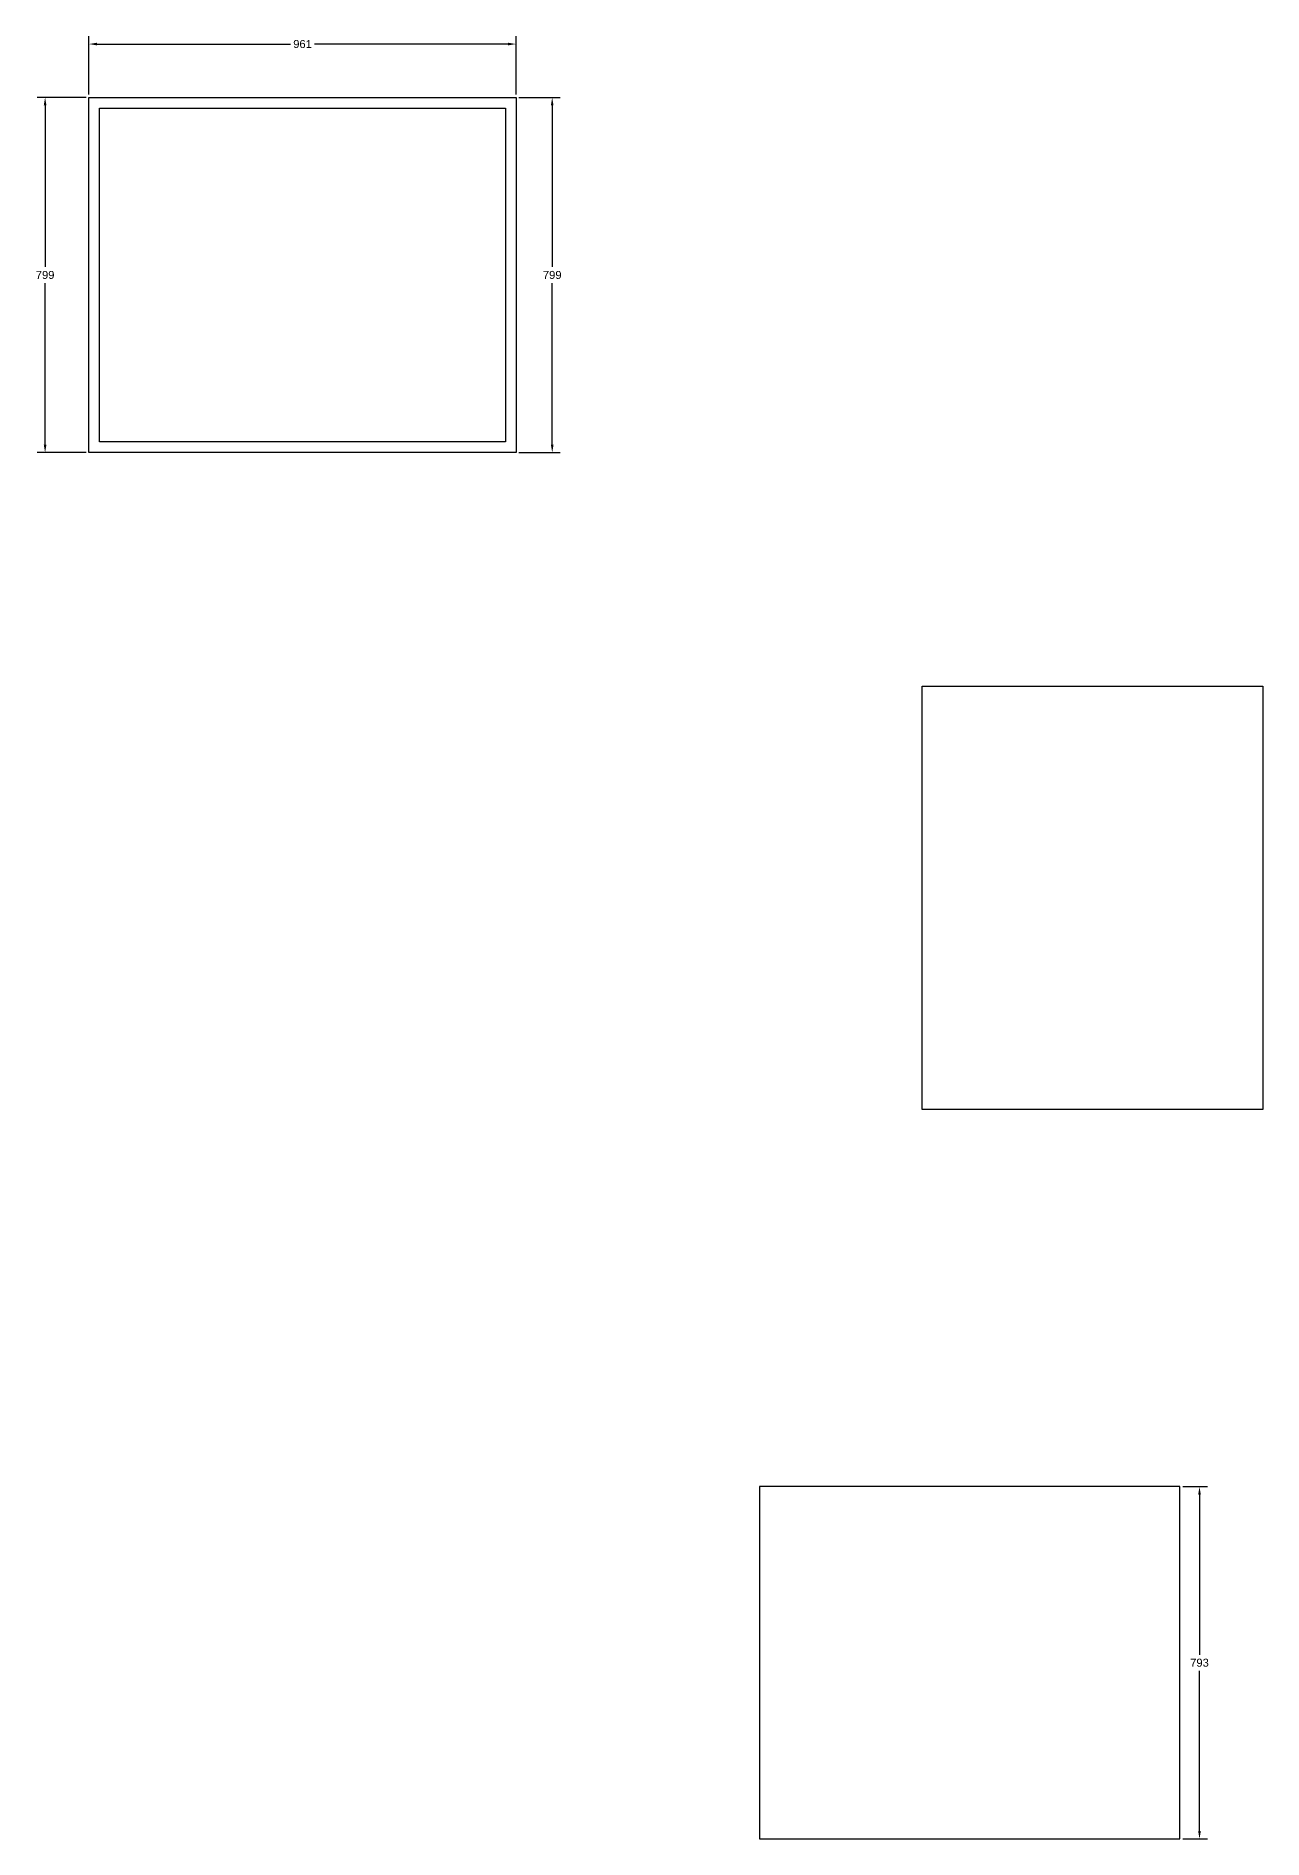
# Model space of a CAD drawing. Header units: inches. Extents: x -2903 to 3367, y -161 to 1064.
# Drawn here: x -641.19 to -613.58, y 751.58 to 792.13 of the extents above; entities that cross this region are included whole.
import ezdxf

# ---------------------------------------------------------------- set-up
doc = ezdxf.new("R2010")
doc.units = ezdxf.units.IN
doc.header["$MEASUREMENT"] = 0
doc.styles.get("Standard").update_dxf_attribs({"font": 'arial.ttf'})
doc.dimstyles.get("Standard").update_dxf_attribs({"dimtxt": 0.18, "dimasz": 0.18, "dimexe": 0.18, "dimexo": 0.0625, "dimgap": 0.09, "dimtad": 0, "dimtih": 1, "dimtoh": 1, "dimdec": 0, "dimlfac": 100, "dimzin": 0, "dimdsep": 46, "dimtxsty": 'Standard', "dimcen": 0.09, "dimadec": 0, "dimazin": 0, "dimtfac": 1, "dimtdec": 0, "dimtofl": 0, "dimtmove": 0, "dimatfit": 3, "dimfxl": 1, "dimtolj": 1, "dimtzin": 0, "dimarcsym": 0})

# ---------------------------------------------------------------- blocks, each defined once
blk = doc.blocks.new('*D258')
at = {"color": 0, "lineweight": -2, "transparency": 16777216}
for p, q in [((-639.998, 790.812), (-639.998, 792.13)), ((-630.387, 790.812), (-630.387, 792.13)), ((-639.818, 791.95), (-635.464, 791.95)), ((-630.567, 791.95), (-634.921, 791.95))]:
    blk.add_line(p, q, dxfattribs=at)
at = {"color": 0, "transparency": 16777216}
for points in [[(-639.818, 791.98), (-639.818, 791.92), (-639.998, 791.95)], [(-630.567, 791.98), (-630.567, 791.92), (-630.387, 791.95)]]:
    blk.add_solid(points, dxfattribs=at)
at = {"layer": 'Defpoints', "color": 0, "transparency": 16777216}
for p in [(-639.998, 791.95), (-639.998, 790.749), (-630.387, 790.749)]:
    blk.add_point(p, dxfattribs=at)
at = {"color": 0, "transparency": 16777216, "insert": (-635.192, 791.95), "char_height": 0.18, "attachment_point": 5}
blk.add_mtext('\\A1;961', dxfattribs=at)
blk = doc.blocks.new('*D259')
at = {"color": 0, "lineweight": -2, "transparency": 16777216}
for p, q in [((-640.06, 790.749), (-641.165, 790.749)), ((-640.985, 790.569), (-640.985, 786.937)), ((-640.985, 782.94), (-640.985, 786.573)), ((-640.06, 782.76), (-641.165, 782.76))]:
    blk.add_line(p, q, dxfattribs=at)
at = {"color": 0, "transparency": 16777216}
for points in [[(-641.015, 790.569), (-640.955, 790.569), (-640.985, 790.749)], [(-641.015, 782.94), (-640.955, 782.94), (-640.985, 782.76)]]:
    blk.add_solid(points, dxfattribs=at)
at = {"layer": 'Defpoints', "color": 0, "transparency": 16777216}
for p in [(-639.998, 790.749), (-640.985, 782.76), (-639.998, 782.76)]:
    blk.add_point(p, dxfattribs=at)
at = {"color": 0, "transparency": 16777216, "insert": (-640.985, 786.755), "char_height": 0.18, "attachment_point": 5}
blk.add_mtext('\\A1;799', dxfattribs=at)
blk = doc.blocks.new('*D260')
at = {"color": 0, "lineweight": -2, "transparency": 16777216}
for p, q in [((-630.324, 790.749), (-629.394, 790.749)), ((-629.574, 790.569), (-629.574, 786.937)), ((-629.574, 782.94), (-629.574, 786.573)), ((-630.324, 782.76), (-629.394, 782.76))]:
    blk.add_line(p, q, dxfattribs=at)
at = {"color": 0, "transparency": 16777216}
for points in [[(-629.604, 790.569), (-629.544, 790.569), (-629.574, 790.749)], [(-629.604, 782.94), (-629.544, 782.94), (-629.574, 782.76)]]:
    blk.add_solid(points, dxfattribs=at)
at = {"layer": 'Defpoints', "color": 0, "transparency": 16777216}
for p in [(-630.387, 790.749), (-630.387, 782.76), (-629.574, 782.76)]:
    blk.add_point(p, dxfattribs=at)
at = {"color": 0, "transparency": 16777216, "insert": (-629.574, 786.755), "char_height": 0.18, "attachment_point": 5}
blk.add_mtext('\\A1;799', dxfattribs=at)
blk = doc.blocks.new('*D222')
at = {"color": 0, "lineweight": -2, "transparency": 16777216}
for p, q in [((-615.386, 759.501), (-614.828, 759.501)), ((-615.008, 759.321), (-615.008, 755.721)), ((-615.008, 751.756), (-615.008, 755.357)), ((-615.386, 751.576), (-614.828, 751.576))]:
    blk.add_line(p, q, dxfattribs=at)
at = {"color": 0, "transparency": 16777216}
for points in [[(-615.038, 759.321), (-614.978, 759.321), (-615.008, 759.501)], [(-615.038, 751.756), (-614.978, 751.756), (-615.008, 751.576)]]:
    blk.add_solid(points, dxfattribs=at)
at = {"layer": 'Defpoints', "color": 0, "transparency": 16777216}
for p in [(-615.448, 759.501), (-615.448, 751.576), (-615.008, 751.576)]:
    blk.add_point(p, dxfattribs=at)
at = {"color": 0, "transparency": 16777216, "insert": (-615.008, 755.539), "char_height": 0.18, "attachment_point": 5}
blk.add_mtext('\\A1;793', dxfattribs=at)

msp = doc.modelspace()

# ---------------------------------------------------------------- linework, layer by layer
for points in [[(-639.998, 790.749), (-630.387, 790.749), (-630.387, 782.76), (-639.998, 782.76)], [(-639.758, 790.509), (-630.627, 790.509), (-630.627, 783), (-639.758, 783)], [(-621.25, 777.505), (-613.58, 777.505), (-613.58, 767.983), (-621.25, 767.983)], [(-624.906, 751.576), (-615.448, 751.576), (-615.448, 759.501), (-624.906, 759.501)]]:
    msp.add_lwpolyline(points, close=True)

# ---------------------------------------------------------------- dimensions: what is measured, and where the dimension line sits
dim = msp.add_linear_dim(base=(-639.998, 791.95), p1=(-630.387, 790.749), p2=(-639.998, 790.749), dimstyle='Standard')
dim.commit()
dim.dimension.update_dxf_attribs({"geometry": '*D258', "text_midpoint": (-635.192, 791.95)})
for base, p1, p2, picture, middle in [((-640.985, 782.76), (-639.998, 790.749), (-639.998, 782.76), '*D259', (-640.985, 786.755)), ((-629.574, 782.76), (-630.387, 790.749), (-630.387, 782.76), '*D260', (-629.574, 786.755)), ((-615.008, 751.576), (-615.4481, 759.5011), (-615.4481, 751.576), '*D222', (-615.008, 755.5386))]:
    dim = msp.add_linear_dim(base=base, p1=p1, p2=p2, angle=90, dimstyle='Standard')
    dim.commit()
    dim.dimension.update_dxf_attribs({"geometry": picture, "text_midpoint": middle})

doc.saveas('drawing.dxf')
